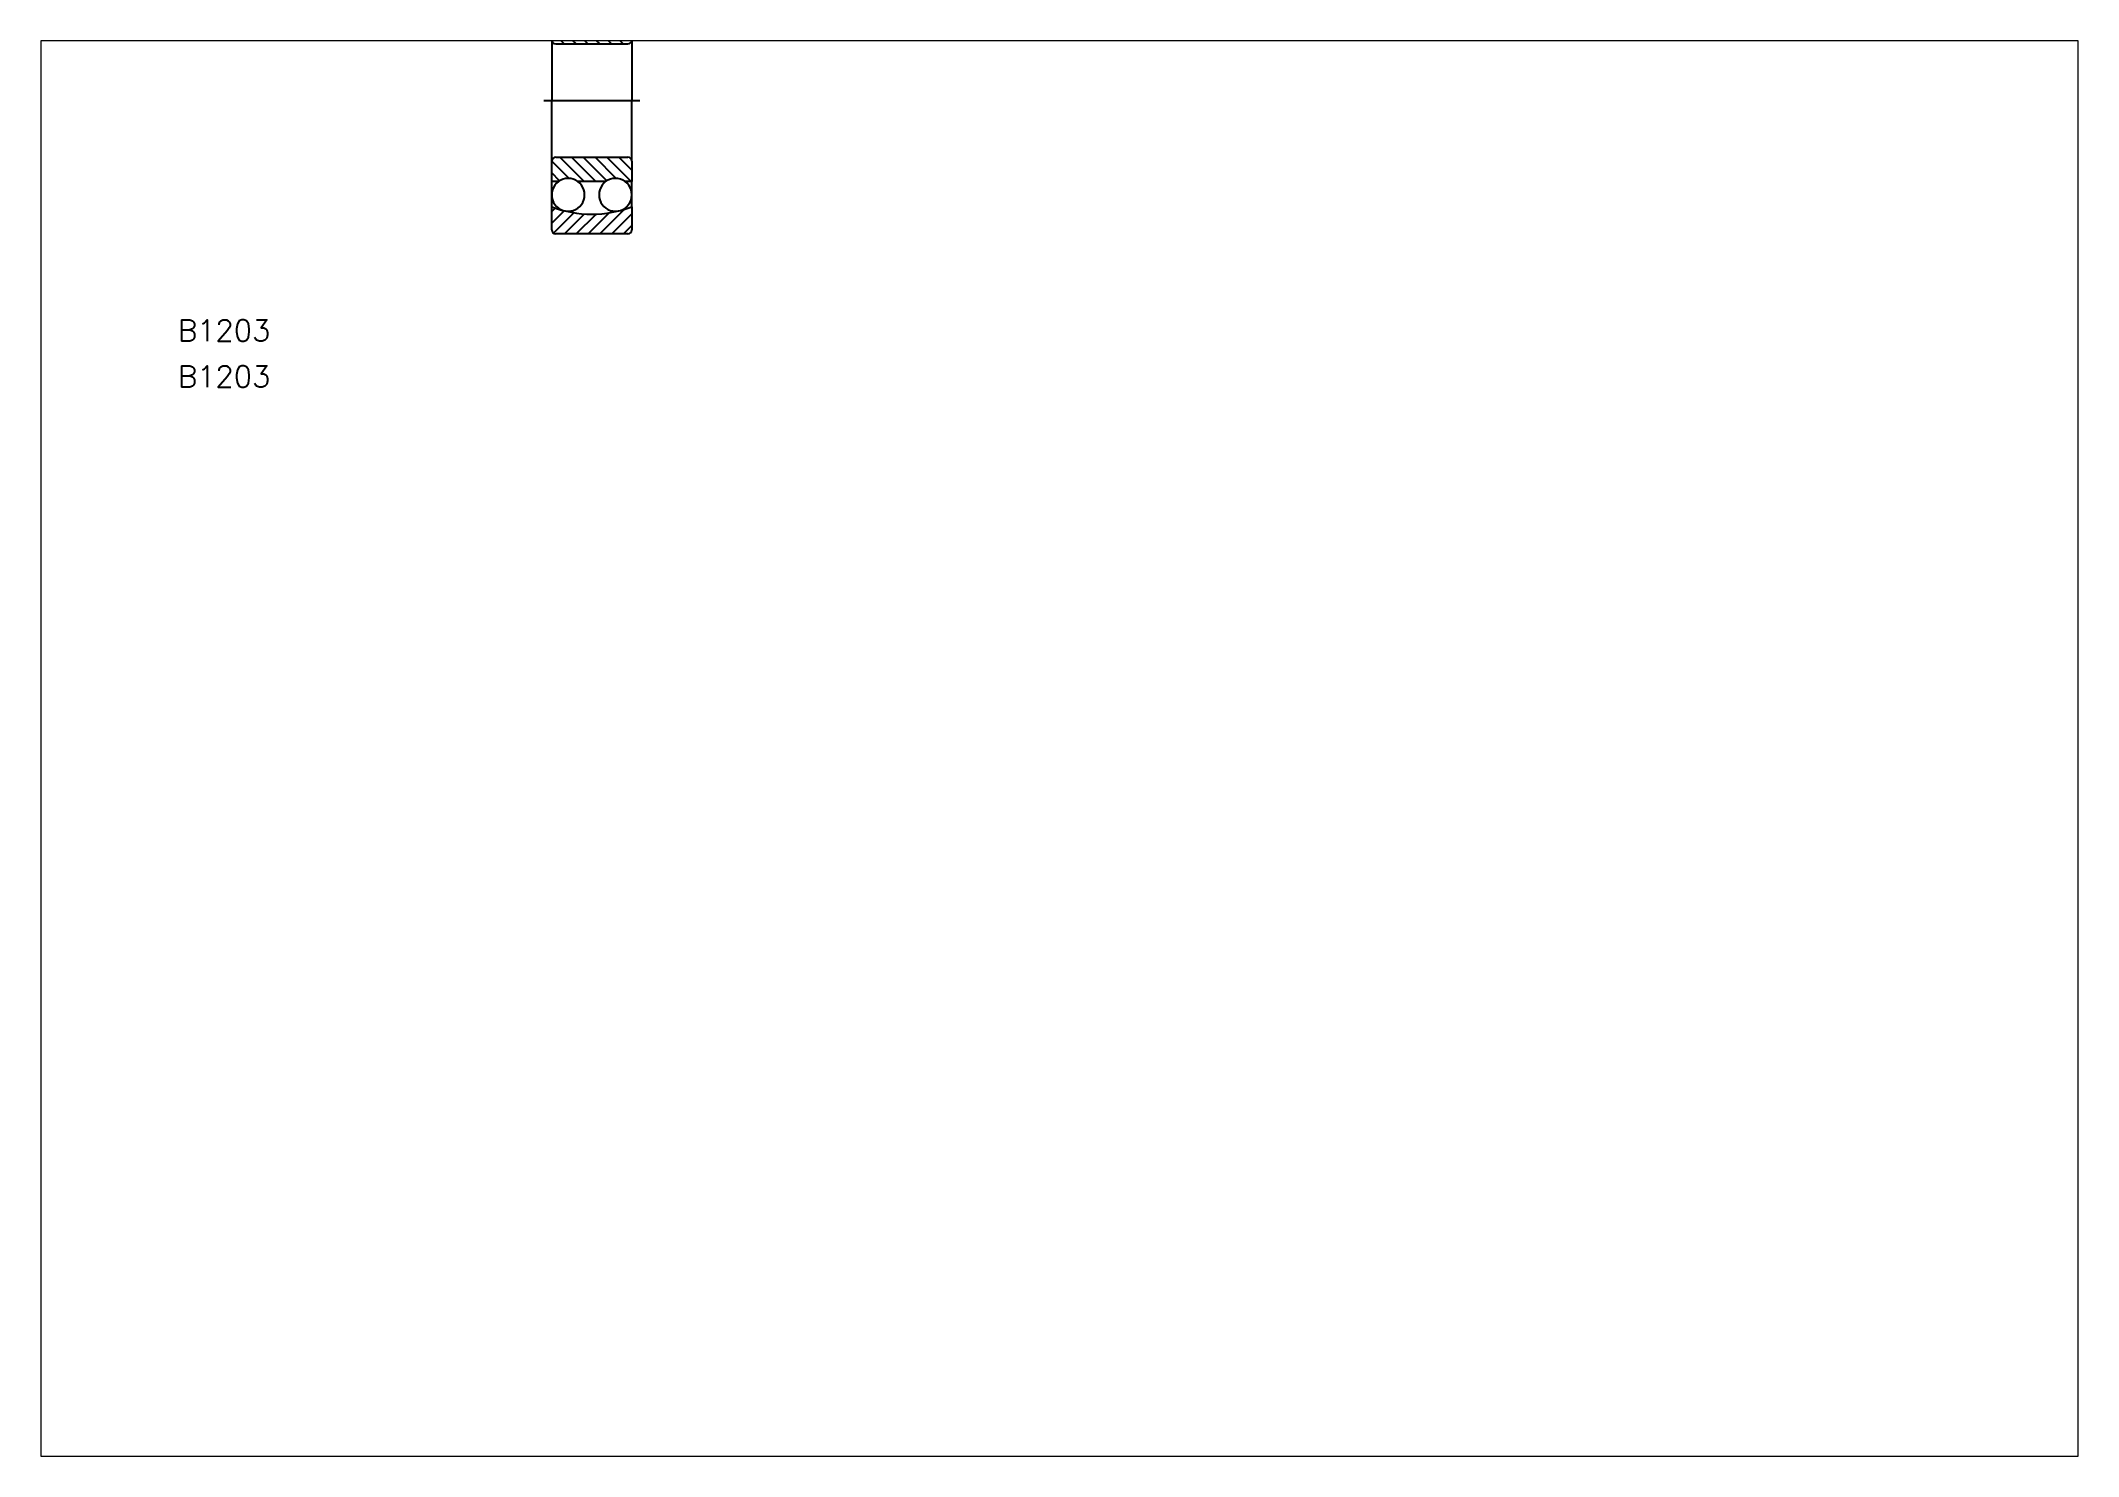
# Paper-space layout 'レイアウト1' of a CAD drawing. Extents: x 1.12 to 10.1, y 0.78 to 7.02.
# The model-space entities are those that its viewports show. They can reach past a viewport. Long polylines and large blocks are cut down to what shows.
import ezdxf

# ---------------------------------------------------------------- set-up
doc = ezdxf.new("R2010")
doc.units = 0
doc.header["$MEASUREMENT"] = 0
doc.linetypes.add('CENTER', pattern=[17.5, 13, -1.5, 1.5, -1.5])
doc.layers.get('0').update_dxf_attribs({"linetype": 'CONTINUOUS'})
doc.layers.add('CENTER', color=1, linetype='CENTER')
doc.styles.get("Standard").update_dxf_attribs({"font": 'txt.shx', "bigfont": '@extfont2.shx'})

# ---------------------------------------------------------------- blocks, each defined once
blk = doc.blocks.new('*X2')
at = {"color": 0, "linetype": 'Continuous'}
for p, q in [((75.02, 190.46), (72.42, 193.07)), ((77.27, 189.99), (73.62, 193.64)), ((79.03, 189.99), (75.38, 193.64)), ((80.68, 190.11), (77.15, 193.64)), ((82.09, 190.46), (78.92, 193.64)), ((84.34, 189.99), (80.69, 193.64)), ((84.42, 191.68), (82.46, 193.64)), ((73.6, 190.11), (72.42, 191.3))]:
    blk.add_line(p, q, dxfattribs=at)
blk = doc.blocks.new('*X3')
at = {"color": 0, "linetype": 'Continuous'}
for p, q in [((76.06, 210.64), (72.42, 214.28)), ((77.83, 210.64), (74.65, 213.81)), ((79.6, 210.64), (76.1, 214.13)), ((81.37, 210.64), (77.72, 214.29)), ((83.13, 210.64), (79.48, 214.29)), ((84.41, 211.13), (81.72, 213.81)), ((84.42, 212.89), (83.18, 214.13)), ((74.29, 210.64), (72.42, 212.51))]:
    blk.add_line(p, q, dxfattribs=at)
blk = doc.blocks.new('*X5')
at = {"color": 0, "linetype": 'Continuous'}
for p, q in [((72.42, 185.53), (72.91, 186.02)), ((72.42, 183.76), (74.28, 185.62)), ((72.67, 182.25), (75.74, 185.32)), ((74.33, 182.14), (77.33, 185.14)), ((76.09, 182.14), (79.08, 185.12)), ((77.86, 182.14), (81.04, 185.31)), ((79.63, 182.14), (83.33, 185.83)), ((81.4, 182.14), (84.42, 185.16)), ((83.17, 182.14), (84.42, 183.39))]:
    blk.add_line(p, q, dxfattribs=at)

msp = doc.modelspace()

# ---------------------------------------------------------------- linework, layer by layer
at = {"color": 7, "linetype": 'Continuous'}
for p, q in [((72.42, 214.29), (72.42, 211.24)), ((84.42, 211.24), (84.42, 214.29)), ((72.42, 211.24), (72.42, 202.14)), ((84.42, 211.24), (84.42, 202.14)), ((73.02, 210.64), (83.82, 210.64)), ((72.42, 193.04), (72.42, 202.14)), ((84.42, 193.04), (84.42, 202.14)), ((72.42, 189.99), (72.42, 193.04)), ((73.02, 193.64), (83.82, 193.64)), ((84.42, 193.04), (84.42, 189.99)), ((73.41, 189.99), (72.42, 189.99)), ((72.42, 186.2), (72.42, 189.99)), ((80.49, 189.99), (76.34, 189.99)), ((84.42, 189.99), (83.42, 189.99)), ((84.42, 186.2), (84.42, 189.99)), ((72.42, 182.74), (72.42, 186.2)), ((84.42, 186.2), (84.42, 182.74)), ((83.82, 182.14), (73.02, 182.14))]:
    msp.add_line(p, q, dxfattribs=at)
for centre, radius, start, end in [((73.02, 211.24), 0.6, 180, 270), ((83.82, 211.24), 0.6, 270, 0), ((73.02, 193.04), 0.6, 90, 180), ((83.82, 193.04), 0.6, 0, 90), ((74.88, 188.01), 2.46, 126.4968, 53.5032), ((74.88, 188.01), 2.46, 53.5032, 126.4968), ((81.96, 188.01), 2.46, 126.4968, 53.5032), ((81.96, 188.01), 2.46, 53.5032, 126.4968), ((78.42, 202.14), 17.03, 249.3672, 290.6328), ((73.02, 182.74), 0.6, 180, 270), ((83.82, 182.74), 0.6, 270, 0)]:
    msp.add_arc(centre, radius, start, end, dxfattribs=at)
at = {"layer": 'CENTER', "color": 1, "linetype": 'CENTER'}
msp.add_line((71.22, 202.14), (85.62, 202.14), dxfattribs=at)

# ---------------------------------------------------------------- block references
at = {"color": 3, "linetype": 'Continuous'}
for name in ['*X3', '*X2', '*X5']:
    msp.add_blockref(name, (0, 0), dxfattribs=at)

# ---------------------------------------------------------------- texts
at = {"color": 7, "linetype": 'Continuous'}
for p in [(16.4, 166.08), (16.4, 159.18)]:
    msp.add_text('B1203', height=3.2, dxfattribs=at).set_placement(p)

psp = doc.layouts.new('レイアウト1')

# ---------------------------------------------------------------- viewports
at = {"layer": '0', "color": 7, "linetype": 'Continuous', "view_target_point": (148.5, 105)}
psp.add_viewport(center=(5.6137, 3.9021), size=(8.982, 6.243333), view_center_point=(0, 0), view_height=212.214411, dxfattribs=at)

doc.saveas('drawing.dxf')
